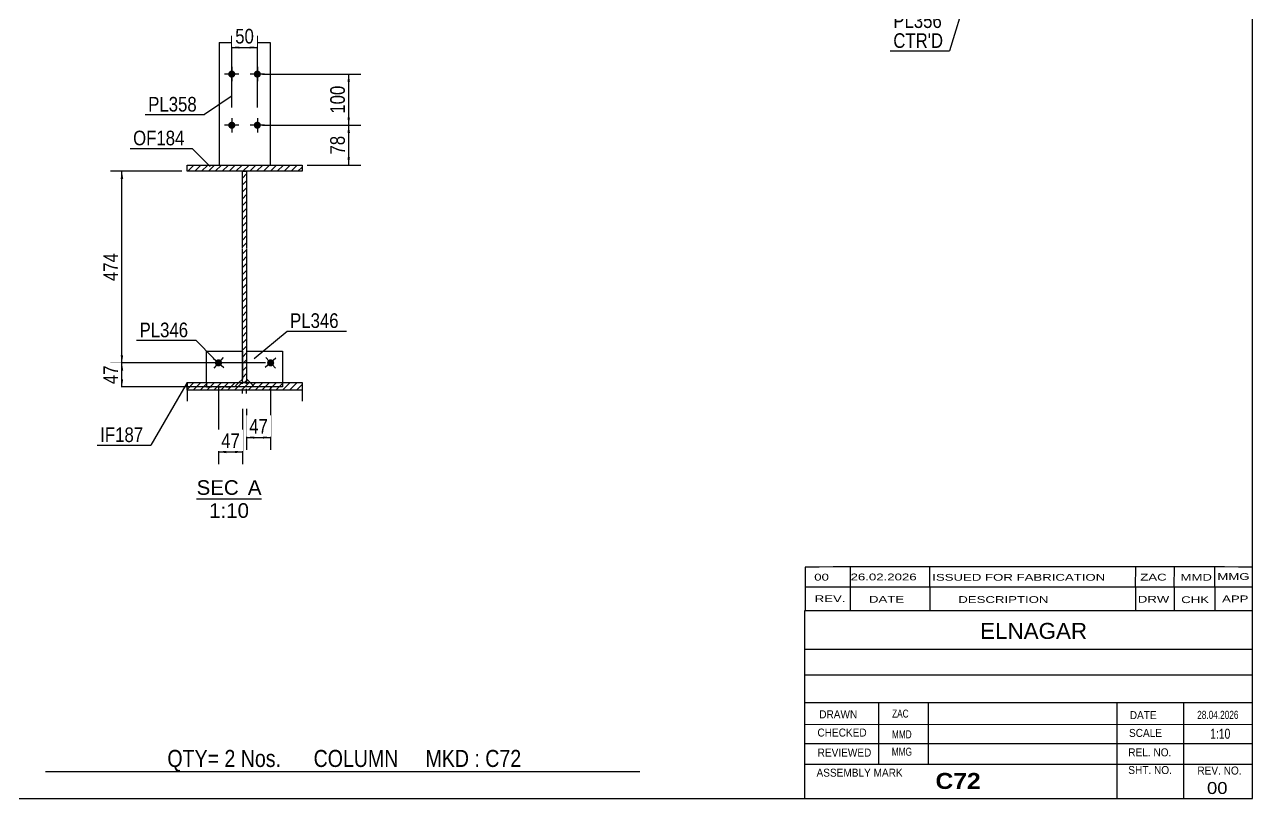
# Model space of a CAD drawing. Header units: millimetres. Extents: x -302 to 110, y -163 to 124.
# Drawn here: x -130.2 to 110.1, y -163.1 to -11.6 of the extents above; entities that cross this region are included whole.
import ezdxf

# ---------------------------------------------------------------- set-up
doc = ezdxf.new("R2010")
doc.units = ezdxf.units.MM
doc.linetypes.add('DXK_LINE_DOT1', pattern=[1.8814, 0.9407, -0.9407])
doc.styles.add('Arial', font='ARIAL.TTF', dxfattribs={"height": 0.2})
doc.styles.add('Arial Bold', font='ARIALBD.TTF', dxfattribs={"height": 0.2})
doc.styles.add('Arial Narrow', font='ARIALN.TTF', dxfattribs={"height": 0.2})

# ---------------------------------------------------------------- blocks, each defined once
blk = doc.blocks.new('Unknown-622306009-1210')
at = {"color": 5, "linetype": 'Continuous'}
for p, q in [((110.09, -163.07), (110.09, 123.93)), ((-299.91, -163.07), (110.09, -163.07))]:
    blk.add_line(p, q, dxfattribs=at)
blk = doc.blocks.new('Unknown-622306009-12 - 2436')
at = {"color": 1, "linetype": 'Continuous'}
blk.add_line((-96.49, -104.41), (-83.8, -104.41), dxfattribs=at)
at = {"color": 0, "linetype": 'Continuous'}
for points in [[(-88.27, -103.66), (-88.27, -100.66), (-96.49, -100.66), (-96.49, -103.66)], [(-83.8, -103.66), (-83.8, -100.66), (-86.47, -100.66), (-86.47, -103.66)], [(-86.25, -108.16), (-86.25, -105.16), (-94.04, -105.16), (-94.04, -108.16)]]:
    blk.add_wipeout(points, dxfattribs=at)
at = {"color": 136, "linetype": 'Continuous', "style": 'Arial'}
for s, height, p in [('SEC', 2.865, (-96.49, -103.66)), ('A', 2.87, (-86.47, -103.66)), ('1:10', 2.865, (-94.04, -108.16))]:
    blk.add_text(s, height=height, dxfattribs=at).set_placement(p)
blk = doc.blocks.new('Bolt-622306009-2451 - 2436')
at = {"linetype": 'Continuous'}
blk.add_hatch(color=3, dxfattribs=at).paths.add_polyline_path([(-81.54, -78.35, -1), (-82.48, -77.31, -1)])
at = {"color": 3, "linetype": 'Continuous'}
for p, q in [((-81.07, -78.87), (-82.95, -76.79)), ((-80.97, -76.89), (-83.05, -78.77))]:
    blk.add_line(p, q, dxfattribs=at)
blk = doc.blocks.new('Part-622306009-2464 - 2436')
at = {"linetype": 'Continuous'}
h = blk.add_hatch(dxfattribs=at)
h.set_pattern_fill('', scale=0.3, style=0, pattern_type=0)
h.set_pattern_definition([(45, (-98.3629, -81.6871), (-0.67352, 0.67352), [])])
h.paths.add_polyline_path([(-75.86, -81.69), (-98.36, -81.69), (-98.36, -83.19), (-75.86, -83.19)])
at = {"color": 7, "linetype": 'DXK_LINE_DOT1'}
for p, q in [((-98.36, -81.69), (-98.36, -83.19)), ((-75.86, -81.69), (-75.86, -83.19))]:
    blk.add_line(p, q, dxfattribs=at)
at = {"color": 2, "linetype": 'Continuous'}
for p, q in [((-98.36, -81.69), (-75.86, -81.69)), ((-98.36, -83.19), (-98.36, -81.69)), ((-98.36, -83.19), (-98.36, -85.35)), ((-75.86, -83.19), (-98.36, -83.19)), ((-75.86, -81.69), (-75.86, -83.19)), ((-75.86, -83.19), (-75.86, -85.35))]:
    blk.add_line(p, q, dxfattribs=at)
blk = doc.blocks.new('Bolt-622306009-2448 - 2436')
at = {"linetype": 'Continuous'}
blk.add_hatch(color=3, dxfattribs=at).paths.add_polyline_path([(-91.74, -77.31, -1), (-92.68, -78.35, -1)])
at = {"color": 3, "linetype": 'Continuous'}
for p, q in [((-91.27, -76.79), (-93.15, -78.87)), ((-93.25, -76.89), (-91.17, -78.77))]:
    blk.add_line(p, q, dxfattribs=at)
blk = doc.blocks.new('Part-622306009-2440 - 2436')
at = {"linetype": 'Continuous'}
h = blk.add_hatch(dxfattribs=at)
h.set_pattern_fill('', scale=0.3, style=0, pattern_type=0)
h.set_pattern_definition([(45, (-87.5129, -40.3271), (-0.67352, 0.67352), [])])
h.paths.add_polyline_path([(-86.71, -40.33), (-87.51, -40.33), (-87.51, -81.69), (-86.71, -81.69)])
at = {"color": 2, "linetype": 'Continuous'}
for p, q in [((-87.51, -40.33), (-86.71, -40.33)), ((-87.51, -55.33), (-87.51, -40.33)), ((-86.71, -40.33), (-86.71, -55.33)), ((-87.51, -81.69), (-87.51, -55.43)), ((-86.71, -55.43), (-86.71, -81.69)), ((-86.71, -81.69), (-87.51, -81.69))]:
    blk.add_line(p, q, dxfattribs=at)
at = {"color": 7, "linetype": 'DXK_LINE_DOT1'}
for p, q in [((-87.51, -83.84), (-87.51, -81.69)), ((-86.71, -83.84), (-86.71, -81.69))]:
    blk.add_line(p, q, dxfattribs=at)
blk = doc.blocks.new('Part-622306009-2458 - 2436')
at = {"linetype": 'Continuous'}
h = blk.add_hatch(dxfattribs=at)
h.set_pattern_fill('', scale=0.3, style=0, pattern_type=0)
h.set_pattern_definition([(45, (-98.3629, -39.1271), (-0.67352, 0.67352), [])])
h.paths.add_polyline_path([(-75.86, -39.13), (-98.36, -39.13), (-98.36, -40.33), (-75.86, -40.33)])
at = {"color": 2, "linetype": 'Continuous'}
for p, q in [((-98.36, -39.13), (-75.86, -39.13)), ((-98.36, -40.33), (-98.36, -39.13)), ((-75.86, -40.33), (-98.36, -40.33)), ((-75.86, -39.13), (-75.86, -40.33))]:
    blk.add_line(p, q, dxfattribs=at)
blk = doc.blocks.new('Part-622306009-2498 - 2436')
at = {"color": 2, "linetype": 'Continuous'}
for p, q in [((-86.68, -81.03), (-86.68, -75.53)), ((-86.68, -75.53), (-79.68, -75.53)), ((-79.68, -75.53), (-79.68, -81.69)), ((-86.68, -81.03), (-86.02, -81.69))]:
    blk.add_line(p, q, dxfattribs=at)
at = {"color": 7, "linetype": 'DXK_LINE_DOT1'}
for p, q in [((-86.02, -81.69), (-85.18, -82.53)), ((-79.68, -82.53), (-85.18, -82.53)), ((-79.68, -81.69), (-79.68, -82.53))]:
    blk.add_line(p, q, dxfattribs=at)
blk = doc.blocks.new('Part-622306009-2503 - 2436')
at = {"color": 2, "linetype": 'Continuous'}
for p, q in [((-94.54, -81.69), (-94.54, -75.53)), ((-94.54, -75.53), (-87.54, -75.53)), ((-87.54, -75.53), (-87.54, -81.03)), ((-87.54, -81.03), (-88.2, -81.69))]:
    blk.add_line(p, q, dxfattribs=at)
at = {"color": 7, "linetype": 'DXK_LINE_DOT1'}
for p, q in [((-94.54, -81.69), (-94.54, -82.53)), ((-94.54, -82.53), (-89.04, -82.53)), ((-88.2, -81.69), (-89.04, -82.53))]:
    blk.add_line(p, q, dxfattribs=at)
blk = doc.blocks.new('Part-622306009-2510 - 2436')
at = {"color": 2, "linetype": 'Continuous'}
for p, q in [((-92.11, -15.13), (-82.11, -15.13)), ((-92.11, -15.13), (-92.11, -39.13)), ((-82.11, -15.13), (-82.11, -39.13))]:
    blk.add_line(p, q, dxfattribs=at)
at = {"color": 7, "linetype": 'DXK_LINE_DOT1'}
blk.add_line((-92.11, -39.13), (-82.11, -39.13), dxfattribs=at)
blk = doc.blocks.new('Bolt-622306009-2511 - 2436')
at = {"linetype": 'Continuous'}
for points in [[(-88.91, -21.33, -1), (-90.31, -21.33, -1)], [(-83.91, -21.33, -1), (-85.31, -21.33, -1)], [(-88.91, -31.33, -1), (-90.31, -31.33, -1)], [(-83.91, -31.33, -1), (-85.31, -31.33, -1)]]:
    blk.add_hatch(color=3, dxfattribs=at).paths.add_polyline_path(points)
at = {"color": 3, "linetype": 'Continuous'}
for p, q in [((-88.21, -21.33), (-91.01, -21.33)), ((-89.61, -19.93), (-89.61, -22.73)), ((-83.21, -21.33), (-86.01, -21.33)), ((-84.61, -19.93), (-84.61, -22.73)), ((-89.61, -29.93), (-89.61, -32.73)), ((-84.61, -29.93), (-84.61, -32.73)), ((-88.21, -31.33), (-91.01, -31.33)), ((-83.21, -31.33), (-86.01, -31.33))]:
    blk.add_line(p, q, dxfattribs=at)
blk = doc.blocks.new('StraightDimension-622306009-6937 - 2436')
at = {"linetype": 'Continuous'}
for points in [[(-66.99, -22.83), (-66.74, -21.33), (-66.49, -22.83)], [(-66.49, -29.83), (-66.74, -31.33), (-66.99, -29.83)]]:
    blk.add_hatch(color=7, dxfattribs=at).paths.add_polyline_path(points)
at = {"color": 7, "linetype": 'Continuous'}
for p, q in [((-83.61, -21.33), (-64.34, -21.33)), ((-66.74, -31.33), (-66.74, -21.33)), ((-83.61, -31.33), (-64.34, -31.33))]:
    blk.add_line(p, q, dxfattribs=at)
at = {"color": 0}
blk.add_wipeout([(-66.89, -22.98), (-71.09, -22.98), (-71.09, -29.67), (-66.89, -29.67)], dxfattribs=at)
at = {"color": 3, "style": 'Arial Narrow'}
blk.add_text('100', height=2.863, rotation=90.0002, dxfattribs=at).set_placement((-67.49, -29.07))
blk = doc.blocks.new('StraightDimension-622306009-2535 - 2436')
at = {"linetype": 'Continuous'}
for points in [[(-88.11, -16.34), (-89.61, -16.09), (-88.11, -15.84)], [(-86.11, -15.84), (-84.61, -16.09), (-86.11, -16.34)]]:
    blk.add_hatch(color=7, dxfattribs=at).paths.add_polyline_path(points)
at = {"color": 7, "linetype": 'Continuous'}
for p, q in [((-89.61, -27.83), (-89.61, -13.84)), ((-84.61, -27.83), (-84.61, -13.84)), ((-89.61, -16.09), (-84.61, -16.09))]:
    blk.add_line(p, q, dxfattribs=at)
at = {"color": 0}
blk.add_wipeout([(-84.68, -15.94), (-84.68, -11.74), (-89.54, -11.74), (-89.54, -15.94)], dxfattribs=at)
at = {"color": 3, "style": 'Arial Narrow'}
blk.add_text('50', height=2.863, dxfattribs=at).set_placement((-88.94, -15.34))
blk = doc.blocks.new('StraightDimension-622306009-2537 - 2436')
at = {"linetype": 'Continuous'}
for points in [[(-90.71, -95.51), (-92.21, -95.26), (-90.71, -95.01)], [(-89.01, -95.01), (-87.51, -95.26), (-89.01, -95.51)]]:
    blk.add_hatch(color=7, dxfattribs=at).paths.add_polyline_path(points)
at = {"color": 7, "linetype": 'Continuous'}
for p, q in [((-92.21, -82.68), (-92.21, -97.66)), ((-87.51, -86.8), (-87.51, -97.66)), ((-92.21, -95.26), (-87.51, -95.26))]:
    blk.add_line(p, q, dxfattribs=at)
at = {"color": 0}
blk.add_wipeout([(-87.43, -95.11), (-87.43, -90.91), (-92.29, -90.91), (-92.29, -95.11)], dxfattribs=at)
at = {"color": 3, "style": 'Arial Narrow'}
blk.add_text('47', height=2.863, dxfattribs=at).set_placement((-91.69, -94.51))
blk = doc.blocks.new('StraightDimension-622306009-2545 - 2436')
at = {"linetype": 'Continuous'}
for points in [[(-85.21, -92.67), (-86.71, -92.42), (-85.21, -92.17)], [(-83.51, -92.17), (-82.01, -92.42), (-83.51, -92.67)]]:
    blk.add_hatch(color=7, dxfattribs=at).paths.add_polyline_path(points)
at = {"color": 7, "linetype": 'Continuous'}
for p, q in [((-82.01, -82.68), (-82.01, -94.82)), ((-86.71, -86.8), (-86.71, -94.82)), ((-86.71, -92.42), (-82.01, -92.42))]:
    blk.add_line(p, q, dxfattribs=at)
at = {"color": 0}
blk.add_wipeout([(-81.93, -92.27), (-81.93, -88.07), (-86.79, -88.07), (-86.79, -92.27)], dxfattribs=at)
at = {"color": 3, "style": 'Arial Narrow'}
blk.add_text('47', height=2.863, dxfattribs=at).set_placement((-86.19, -91.67))
blk = doc.blocks.new('StraightDimension-622306009-6875 - 2436')
at = {"linetype": 'Continuous'}
for points in [[(-111.36, -41.83), (-111.11, -40.33), (-110.86, -41.83)], [(-110.86, -76.33), (-111.11, -77.83), (-111.36, -76.33)]]:
    blk.add_hatch(color=7, dxfattribs=at).paths.add_polyline_path(points)
at = {"color": 7, "linetype": 'Continuous'}
for p, q in [((-99.36, -40.33), (-113.36, -40.33)), ((-111.11, -77.83), (-111.11, -40.33)), ((-83.01, -77.83), (-113.36, -77.83))]:
    blk.add_line(p, q, dxfattribs=at)
at = {"color": 0}
blk.add_wipeout([(-111.26, -55.73), (-115.46, -55.73), (-115.46, -62.42), (-111.26, -62.42)], dxfattribs=at)
at = {"color": 3, "style": 'Arial Narrow'}
blk.add_text('474', height=2.863, rotation=90.0002, dxfattribs=at).set_placement((-111.86, -61.82))
blk = doc.blocks.new('StraightDimension-622306009-6876 - 2436')
at = {"linetype": 'Continuous'}
for points in [[(-111.36, -79.33), (-111.11, -77.83), (-110.86, -79.33)], [(-110.86, -81.03), (-111.11, -82.53), (-111.36, -81.03)]]:
    blk.add_hatch(color=7, dxfattribs=at).paths.add_polyline_path(points)
at = {"color": 7, "linetype": 'Continuous'}
for p, q in [((-83.01, -77.83), (-113.36, -77.83)), ((-111.11, -82.53), (-111.11, -77.83)), ((-80.68, -82.53), (-113.36, -82.53))]:
    blk.add_line(p, q, dxfattribs=at)
at = {"color": 0}
blk.add_wipeout([(-111.26, -77.75), (-115.46, -77.75), (-115.46, -82.6), (-111.26, -82.6)], dxfattribs=at)
at = {"color": 3, "style": 'Arial Narrow'}
blk.add_text('47', height=2.863, rotation=90.0002, dxfattribs=at).set_placement((-111.86, -82))
blk = doc.blocks.new('StraightDimension-622306009-6938 - 2436')
at = {"linetype": 'Continuous'}
for points in [[(-66.99, -32.83), (-66.74, -31.33), (-66.49, -32.83)], [(-66.49, -37.63), (-66.74, -39.13), (-66.99, -37.63)]]:
    blk.add_hatch(color=7, dxfattribs=at).paths.add_polyline_path(points)
at = {"color": 7, "linetype": 'Continuous'}
for p, q in [((-83.61, -31.33), (-64.34, -31.33)), ((-66.74, -39.13), (-66.74, -31.33)), ((-74.86, -39.13), (-64.34, -39.13))]:
    blk.add_line(p, q, dxfattribs=at)
at = {"color": 0}
blk.add_wipeout([(-66.89, -32.8), (-71.09, -32.8), (-71.09, -37.66), (-66.89, -37.66)], dxfattribs=at)
at = {"color": 3, "style": 'Arial Narrow'}
blk.add_text('78', height=2.863, rotation=90.0002, dxfattribs=at).set_placement((-67.49, -37.06))
blk = doc.blocks.new('CBS_CALLOFF-622306009-7565')
at = {"color": 7, "linetype": 'Continuous'}
blk.add_line((-126.03, -157.8), (-9.8, -157.82), dxfattribs=at)
at = {"color": 3, "linetype": 'Continuous', "style": 'Arial Narrow'}
blk.add_text('QTY= 2 Nos.      COLUMN     MKD : C72', height=3.3405, dxfattribs=at).set_placement((-102.21, -156.91))
blk = doc.blocks.new('CBS_NAME_BLOG-622306009-7566')
at = {"color": 7, "linetype": 'Continuous'}
for p, q in [((22.5, -126.32), (110.02, -126.32)), ((22.5, -163.03), (22.5, -126.32)), ((22.5, -133.85), (110.02, -133.85)), ((22.57, -138.91), (110.09, -138.91)), ((22.5, -144.28), (110.02, -144.28)), ((37.02, -156.39), (37.02, -144.29)), ((46.71, -156.36), (46.71, -144.29)), ((83.62, -163.03), (83.62, -144.3)), ((96.67, -163.03), (96.67, -144.28)), ((22.51, -148.58), (110.09, -148.56)), ((22.5, -152.33), (110.02, -152.33)), ((22.5, -156.37), (110.02, -156.37)), ((22.5, -163.07), (110.09, -163.07))]:
    blk.add_line(p, q, dxfattribs=at)
at = {"color": 3, "linetype": 'Continuous', "style": 'Arial'}
blk.add_text('ELNAGAR', height=3.133, dxfattribs=at).set_placement((56.82, -131.85))
at = {"color": 3, "linetype": 'Continuous'}
for s, height, style, width, p in [('DRAWN', 1.566, 'Arial', 0.9, (25.33, -147.39)), ('ZAC', 1.565, 'Arial Narrow', 0.9, (39.59, -147.25)), ('DATE', 1.566, 'Arial', 0.9, (86.09, -147.55)), ('28.04.2026', 1.565, 'Arial Narrow', 0.9, (99.28, -147.49)), ('CHECKED', 1.566, 'Arial', 0.9, (24.98, -150.96)), ('MMD', 1.565, 'Arial Narrow', 0.9, (39.56, -151.31)), ('SCALE', 1.566, 'Arial', 0.9, (85.94, -151.03)), ('1:10', 1.957, 'Arial Narrow', 0.9, (101.83, -151.38)), ('REVIEWED', 1.566, 'Arial', 0.9, (25.02, -154.88)), ('MMG', 1.565, 'Arial Narrow', 0.9, (39.53, -154.71)), ('REL. NO.', 1.566, 'Arial', 0.9, (85.8, -154.83)), ('ASSEMBLY MARK', 1.5663, 'Arial', 0.9, (24.8, -158.81)), ('C72', 3.131, 'Arial Bold', 1.1, (48.08, -161.21)), ('SHT. NO.', 1.566, 'Arial', 0.9, (85.8, -158.29)), ('REV. NO.', 1.566, 'Arial', 0.9, (99.32, -158.39))]:
    blk.add_text(s, height=height, dxfattribs=dict(at, style=style, width=width)).set_placement(p)
at = {"color": 3, "style": 'Arial', "width": 1.1}
blk.add_text('00', height=2.349, dxfattribs=at).set_placement((101.2, -162.2))
blk = doc.blocks.new('CBS_REVISION-622306009-7567')
at = {"color": 7, "linetype": 'Continuous'}
for p, q in [((22.58, -117.79), (22.58, -121.69)), ((31.39, -117.78), (31.38, -121.69)), ((46.98, -121.69), (46.98, -117.76)), ((87.24, -121.68), (87.25, -117.76)), ((94.8, -121.69), (94.81, -117.77)), ((102.73, -121.69), (102.72, -117.78)), ((22.58, -121.69), (110.08, -121.69)), ((22.58, -121.69), (22.58, -126.32)), ((31.38, -121.69), (31.38, -126.32)), ((46.97, -121.69), (46.97, -126.26)), ((87.23, -121.69), (87.23, -126.32)), ((94.77, -121.69), (94.77, -126.32)), ((102.72, -121.69), (102.72, -126.32)), ((22.58, -126.32), (110.08, -126.32))]:
    blk.add_line(p, q, dxfattribs=at)
blk.add_arc((66.34, -28091.06), 27973.31, 89.910387, 90.089622, dxfattribs=at)
at = {"color": 7, "style": 'Arial Narrow', "width": 1.7}
for s, height, p in [('00', 1.326, (24.35, -120.43)), ('26.02.2026', 1.326, (31.46, -120.39)), ('ISSUED FOR FABRICATION', 1.3257, (47.44, -120.46)), ('ZAC', 1.326, (88.14, -120.43)), ('MMD', 1.326, (96, -120.45))]:
    blk.add_text(s, height=height, dxfattribs=at).set_placement(p)
at = {"color": 7, "linetype": 'Continuous', "style": 'Arial Narrow', "width": 1.7}
for s, height, p in [('MMG', 1.326, (103.22, -120.3)), ('REV.', 1.326, (24.44, -124.64)), ('DATE', 1.326, (35.06, -124.76)), ('DESCRIPTION', 1.3257, (52.54, -124.81)), ('DRW', 1.326, (87.66, -124.75)), ('CHK', 1.326, (96.15, -124.84)), ('APP', 1.326, (104.15, -124.68))]:
    blk.add_text(s, height=height, dxfattribs=at).set_placement(p)
blk = doc.blocks.new('Mark-622306009-1683 - 1381')
at = {"color": 7, "linetype": 'Continuous'}
blk.add_line((54.36, -5.16), (50.82, -16.8), dxfattribs=at)
at = {"color": 0}
blk.add_wipeout([(49.32, -12.3), (49.32, -9.3), (39.82, -9.3), (39.82, -12.3)], dxfattribs=at)
blk.add_wipeout([(49.32, -12.3), (49.32, -9.3), (39.82, -9.3), (39.82, -12.3)], dxfattribs=at)
blk.add_wipeout([(49.58, -16.2), (49.58, -13.2), (39.82, -13.2), (39.82, -16.2)], dxfattribs=at)
blk.add_wipeout([(49.58, -16.2), (49.58, -13.2), (39.82, -13.2), (39.82, -16.2)], dxfattribs=at)
at = {"color": 7, "linetype": 'Continuous'}
blk.add_line((39.22, -16.8), (50.82, -16.8), dxfattribs=at)
at = {"color": 3, "style": 'Arial Narrow'}
blk.add_text('PL356', height=2.863, dxfattribs=at).set_placement((39.82, -12.3))
at = {"color": 1, "style": 'Arial Narrow'}
blk.add_text("CTR'D", height=2.863, dxfattribs=at).set_placement((39.82, -16.2))
blk = doc.blocks.new('Mark-622306009-2454 - 2436')
at = {"color": 7, "linetype": 'Continuous'}
blk.add_line((-93.83, -39.4), (-97.37, -35.86), dxfattribs=at)
at = {"color": 0}
blk.add_wipeout([(-98.87, -35.26), (-98.87, -32.26), (-108.92, -32.26), (-108.92, -35.26)], dxfattribs=at)
blk.add_wipeout([(-98.87, -35.26), (-98.87, -32.26), (-108.92, -32.26), (-108.92, -35.26)], dxfattribs=at)
at = {"color": 7, "linetype": 'Continuous'}
blk.add_line((-109.52, -35.86), (-97.37, -35.86), dxfattribs=at)
at = {"color": 3, "style": 'Arial Narrow'}
blk.add_text('OF184', height=2.863, dxfattribs=at).set_placement((-108.92, -35.26))
blk = doc.blocks.new('Mark-622306009-2460 - 2436')
at = {"color": 7, "linetype": 'Continuous'}
blk.add_line((-98.36, -81.69), (-105.44, -93.93), dxfattribs=at)
at = {"color": 0}
blk.add_wipeout([(-106.94, -93.33), (-106.94, -90.33), (-115.35, -90.33), (-115.35, -93.33)], dxfattribs=at)
blk.add_wipeout([(-106.94, -93.33), (-106.94, -90.33), (-115.35, -90.33), (-115.35, -93.33)], dxfattribs=at)
at = {"color": 7, "linetype": 'Continuous'}
blk.add_line((-115.95, -93.93), (-105.44, -93.93), dxfattribs=at)
at = {"color": 3, "style": 'Arial Narrow'}
blk.add_text('IF187', height=2.863, dxfattribs=at).set_placement((-115.35, -93.33))
blk = doc.blocks.new('Mark-622306009-2494 - 2436')
at = {"color": 0}
blk.add_wipeout([(-68.69, -71), (-68.69, -68), (-78.2, -68), (-78.2, -71)], dxfattribs=at)
blk.add_wipeout([(-68.69, -71), (-68.69, -68), (-78.2, -68), (-78.2, -71)], dxfattribs=at)
at = {"color": 7, "linetype": 'Continuous'}
for p, q in [((-85.25, -76.96), (-78.8, -71.6)), ((-78.8, -71.6), (-67.19, -71.6))]:
    blk.add_line(p, q, dxfattribs=at)
at = {"color": 3, "style": 'Arial Narrow'}
blk.add_text('PL346', height=2.863, dxfattribs=at).set_placement((-78.2, -71))
blk = doc.blocks.new('Mark-622306009-2499 - 2436')
at = {"color": 7, "linetype": 'Continuous'}
blk.add_line((-93.11, -76.96), (-96.65, -73.42), dxfattribs=at)
at = {"color": 0}
blk.add_wipeout([(-98.15, -72.82), (-98.15, -69.82), (-107.65, -69.82), (-107.65, -72.82)], dxfattribs=at)
blk.add_wipeout([(-98.15, -72.82), (-98.15, -69.82), (-107.65, -69.82), (-107.65, -72.82)], dxfattribs=at)
at = {"color": 7, "linetype": 'Continuous'}
blk.add_line((-108.25, -73.42), (-96.65, -73.42), dxfattribs=at)
at = {"color": 3, "style": 'Arial Narrow'}
blk.add_text('PL346', height=2.863, dxfattribs=at).set_placement((-107.65, -72.82))
blk = doc.blocks.new('Mark-622306009-2506 - 2436')
at = {"color": 7, "linetype": 'Continuous'}
blk.add_line((-89.72, -25.71), (-94.96, -29.25), dxfattribs=at)
at = {"color": 0}
blk.add_wipeout([(-96.46, -28.65), (-96.46, -25.65), (-105.96, -25.65), (-105.96, -28.65)], dxfattribs=at)
blk.add_wipeout([(-96.46, -28.65), (-96.46, -25.65), (-105.96, -25.65), (-105.96, -28.65)], dxfattribs=at)
at = {"color": 7, "linetype": 'Continuous'}
blk.add_line((-106.56, -29.25), (-94.96, -29.25), dxfattribs=at)
at = {"color": 3, "style": 'Arial Narrow'}
blk.add_text('PL358', height=2.863, dxfattribs=at).set_placement((-105.96, -28.65))

msp = doc.modelspace()

# ---------------------------------------------------------------- block references
for name in ['Unknown-622306009-1210', 'Part-622306009-2510 - 2436', 'Bolt-622306009-2511 - 2436', 'Part-622306009-2458 - 2436', 'Part-622306009-2440 - 2436', 'Part-622306009-2503 - 2436', 'Bolt-622306009-2448 - 2436', 'Part-622306009-2498 - 2436', 'Bolt-622306009-2451 - 2436', 'Part-622306009-2464 - 2436', 'CBS_REVISION-622306009-7567', 'CBS_NAME_BLOG-622306009-7566', 'CBS_CALLOFF-622306009-7565']:
    msp.add_blockref(name, (0, 0))

# ---------------------------------------------------------------- next in the draw order: block references
for name in ['Mark-622306009-1683 - 1381', 'StraightDimension-622306009-6937 - 2436', 'StraightDimension-622306009-6875 - 2436', 'StraightDimension-622306009-2537 - 2436', 'Unknown-622306009-12 - 2436']:
    msp.add_blockref(name, (0, 0))

# ---------------------------------------------------------------- next in the draw order: block references
for name in ['StraightDimension-622306009-2535 - 2436', 'Mark-622306009-2454 - 2436', 'StraightDimension-622306009-6938 - 2436', 'StraightDimension-622306009-2545 - 2436']:
    msp.add_blockref(name, (0, 0))

# ---------------------------------------------------------------- next in the draw order: block references
for name in ['Mark-622306009-2506 - 2436', 'StraightDimension-622306009-6876 - 2436']:
    msp.add_blockref(name, (0, 0))

# ---------------------------------------------------------------- next in the draw order: block references
for name in ['Mark-622306009-2494 - 2436', 'Mark-622306009-2499 - 2436', 'Mark-622306009-2460 - 2436']:
    msp.add_blockref(name, (0, 0))

doc.saveas('drawing.dxf')
